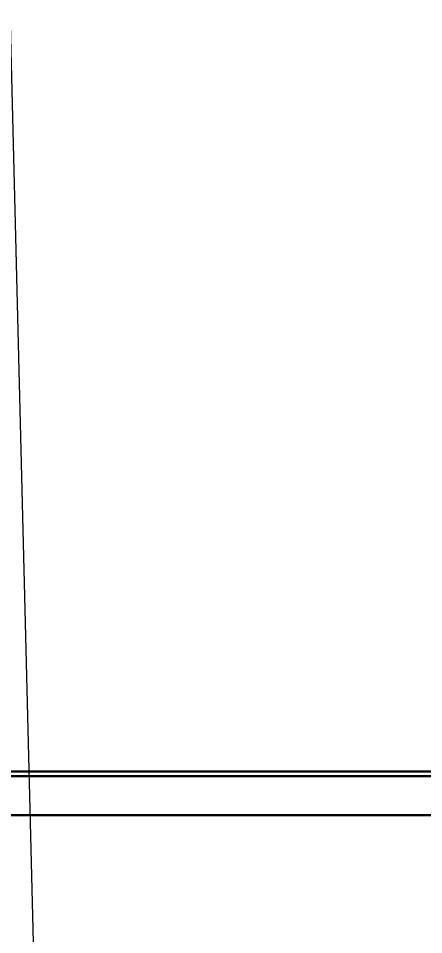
# Model space of a CAD drawing. Header units: metres. Extents: x 180 to 3220, y 13789 to 15035.
# Drawn here: x 766.974 to 768.382, y 14644.667 to 14647.854 of the extents above; entities that cross this region are included whole.
import ezdxf

# ---------------------------------------------------------------- set-up
doc = ezdxf.new("R2010")
doc.units = ezdxf.units.M
doc.header["$MEASUREMENT"] = 0
doc.layers.add('0 Участки плана', color=170, linetype='Continuous')
doc.layers.add('50 Дендроплан (привязки)', color=7, linetype='Continuous')
doc.styles.get("Standard").update_dxf_attribs({"font": 'arial.ttf'})
doc.dimstyles.get("Standard").update_dxf_attribs({"dimtxt": 0.18, "dimasz": 0.18, "dimexe": 0.18, "dimexo": 0.0625, "dimgap": 0.09, "dimtad": 0, "dimtih": 1, "dimtoh": 1, "dimdec": 4, "dimzin": 0, "dimdsep": 46, "dimtxsty": 'Standard', "dimcen": 0.09, "dimadec": 0, "dimazin": 0, "dimtfac": 1, "dimtdec": 4, "dimtofl": 0, "dimtmove": 0, "dimatfit": 3, "dimfxl": 1, "dimtolj": 1, "dimtzin": 0, "dimarcsym": 0})

# ---------------------------------------------------------------- blocks, each defined once
blk = doc.blocks.new('*D249')
at = {"layer": '50 Дендроплан (привязки)', "color": 0, "lineweight": 0, "ltscale": 4}
for p, q in [((767.8924, 14716.5993), (765.0424, 14716.5278)), ((765.2349, 14716.0325), (766.6583, 14659.3017)), ((768.099, 14601.8803), (766.6756, 14658.6111)), ((770.7816, 14601.4475), (767.9316, 14601.376))]:
    blk.add_line(p, q, dxfattribs=at)
at = {"layer": '50 Дендроплан (привязки)', "color": 0, "lineweight": 5, "ltscale": 4}
for points in [[(765.3182, 14716.0346), (765.1516, 14716.0304), (765.2224, 14716.5323)], [(768.1824, 14601.8824), (768.0157, 14601.8782), (768.1116, 14601.3805)]]:
    blk.add_solid(points, dxfattribs=at)
at = {"layer": '50 Дендроплан (привязки)', "color": 0, "ltscale": 4, "insert": (766.667, 14658.9564), "char_height": 0.5, "attachment_point": 5}
blk.add_mtext('\\A1;115.19', dxfattribs=at)

msp = doc.modelspace()

# ---------------------------------------------------------------- linework, layer by layer
at = {"layer": '0 Участки плана', "color": 252, "lineweight": 30}
msp.add_xline((758.551, 14645.219), (-1, 0), dxfattribs=at)
at = {"layer": '0 Участки плана', "color": 155, "lineweight": 30}
for points in [[(888.7349, 14813.9815), (650.1836, 14813.9815), (651.3422, 14645.083), (889.8935, 14645.083)], [(889.8924, 14645.2349), (651.9194, 14645.2349), (652.865, 14508.7575), (889.8924, 14508.7575)]]:
    msp.add_lwpolyline(points, close=True, dxfattribs=at)

# ---------------------------------------------------------------- dimensions: what is measured, and where the dimension line sits
at = {"layer": '50 Дендроплан (привязки)', "ltscale": 4}
dim = msp.add_aligned_dim(p1=(770.8441, 14601.4491), p2=(767.9549, 14716.6009), distance=2.7334, dimstyle='Standard', override={"dimtxt": 0.5, "dimasz": 0.5, "dimdec": 2, "dimlwd": 0, "dimlwe": 0}, dxfattribs=at)
dim.commit()
dim.dimension.update_dxf_attribs({"geometry": '*D249', "text_midpoint": (766.667, 14658.9564)})

doc.saveas('drawing.dxf')
